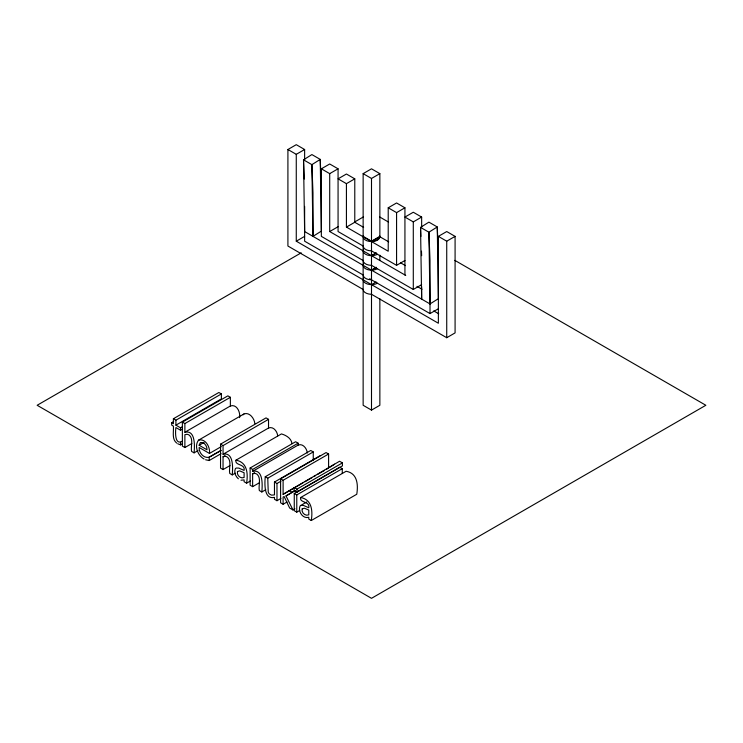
<?xml version="1.0" encoding="UTF-8"?>
<svg xmlns="http://www.w3.org/2000/svg" width="743" height="743" viewBox="0 0 743 743"><rect width="100%" height="100%" fill="white"/><g stroke="black" fill="none" stroke-linecap="round" stroke-linejoin="round"><path stroke-width="1.11" d="M199.133 445.252L200.359 442.54C204.297 441.518 207.241 446.32 207.018 449.803L199.133 445.252L204.074 442.391M254.84 423.631C254.44 418.606 249.527 411.817 243.983 413.944L198.492 440.2C193.951 446.171 197.889 455.673 204.084 459.035M243.147 414.808L243.983 413.944M300.915 505.37L300.07 506.011C297.627 511.138 302.875 519.255 308.782 517.249L308.782 519.078L311.28 520.518L356.761 494.253C358.284 484.863 357.559 473.207 346.117 471.266L300.627 497.531C299.16 503.057 310.258 501.079 308.782 507.757L303.506 505.444L300.915 505.37L306.84 501.943M326.614 469.195L328.592 468.053L328.592 454.019L283.111 480.284L283.111 494.318L339.579 461.236L342.43 462.889L342.43 465.889L296.949 492.154L294.089 490.501L294.089 487.501L296.949 489.145L342.43 462.889M329.437 467.505L334.489 464.189M321.347 187.691L320.242 159.401L311.884 164.649L312.989 236.376L321.347 231.119L320.242 159.401L311.884 154.572L303.525 159.829L304.63 231.547L430.011 303.933L438.37 298.686L437.265 226.959L428.906 222.138L420.547 227.386L421.652 299.113L421.652 286.538M376.144 267.239L371.5 270.155L376.144 267.471M294.934 508.797L292.956 509.939L285.999 495.915L295.092 490.538M304.63 149.51L296.271 154.33L296.271 241.196L438.37 323.242L438.37 236.376L446.729 231.547L455.087 236.376L455.087 332.892L446.729 337.721L371.5 294.284A8.359 4.83 0 0 1 363.141 289.464L287.912 246.026L287.912 149.51L296.271 144.681L304.63 149.51L304.63 159.931M421.652 284.634L413.294 289.464L371.5 265.335A8.359 4.83 0 0 1 363.141 260.505L321.347 236.376L321.347 168.81L329.706 163.989L338.065 168.81L338.065 231.547L363.141 246.026A8.359 4.83 0 0 0 371.5 250.855L396.576 265.325L404.935 260.505M321.347 168.81L329.706 173.639L338.065 168.81M379.859 298.723L379.859 405.279L371.5 410.108L363.141 405.279L363.141 173.639L371.5 168.81L379.859 173.639L379.859 236.748L388.71 241.856M354.782 178.84L346.424 174.011L338.065 178.84L346.424 183.66L354.782 178.84L354.782 222.268L363.633 227.377M363.141 173.639L371.5 178.459L379.859 173.639M296.271 241.196L304.63 236.376M329.706 173.639L329.706 231.547L338.065 226.726M301.212 252.824L37.15 405.279L371.5 598.319L705.85 405.279L454.837 260.366M354.43 222.101L363.466 216.882M346.424 183.66L346.424 227.098L354.782 222.268M346.424 227.098L388.217 251.227L388.217 207.789L396.576 202.969L404.935 207.789L404.935 274.984M388.217 207.789L396.576 212.619L404.935 207.789M371.5 241.196L379.859 236.376A8.359 4.83 0 0 1 371.5 241.196L363.141 236.376M363.429 235.503A8.359 4.83 0 0 0 371.5 241.577L379.859 236.748M421.652 217.067L413.294 212.247L404.935 217.067L413.294 221.897L421.652 217.067L421.652 227.377M371.5 284.634L376.144 281.95M438.37 236.376L446.729 241.196L455.087 236.376M176.769 443.116C171.531 439.159 173.908 431.544 173.388 426.101L171.698 425.126L171.698 422.721L173.388 423.705L173.388 418.755L218.879 392.49L221.386 393.939L221.386 398.889L175.905 425.154L175.905 420.204L221.386 393.939M171.698 422.721L173.676 421.578M191.805 443.552L184.877 447.546L182.369 446.097L182.369 422.126L227.86 395.861L230.367 397.31L230.367 405.984L184.877 432.25L184.877 423.566L230.367 397.31M175.905 425.154L180.521 427.819L182.499 426.677M182.499 441.128C174.41 445.986 175.404 431.051 175.905 427.55L180.521 430.216L182.499 429.073M177.744 443.766L180.521 444.871L182.499 443.729M369.642 278.736L430.011 313.592L438.37 308.763M184.877 447.546L184.877 434.692L186.827 434.311A6.055 3.492 60 0 1 189.595 435.417C193.598 439.54 190.524 446.441 191.583 451.41L194.09 452.858L198.047 450.574M229.968 465.582L223.049 469.576L220.541 468.127L220.541 444.156L266.022 417.891L268.529 419.34L268.529 428.014L223.049 454.279L223.049 445.605L268.529 419.34M220.903 450.434L209.034 457.279C203.517 458.477 198.836 452.673 199.133 447.472L209.461 453.434L221.33 446.58M209.034 457.279L221.052 450.518M205.588 459.778L209.182 460.53L221.052 453.676M223.049 469.576L223.049 456.731L225.027 455.589M238.364 478.798C235.587 476.43 233.729 472.167 235.392 468.666L236.237 468.034L238.828 468.099L244.103 470.412C245.58 463.734 234.482 465.722 235.949 460.186L281.439 433.921C286.12 435.24 291.312 438.314 291.99 443.59M223.049 456.731L224.99 456.351A6.055 3.492 60 0 1 227.767 457.447C231.76 461.579 228.686 468.471 229.745 473.449L232.253 474.898L235.215 473.18M259.548 482.662L252.629 486.656L250.122 485.207L250.122 467.997L295.612 441.741L298.119 443.19L298.119 445.094L252.629 471.359L252.629 469.446L298.119 443.19M252.629 486.656L252.629 473.811L254.608 472.669M241.001 480.21L244.103 479.904L244.103 481.733L246.602 483.173L250.549 480.897M280.928 498.432L276.972 500.708L274.464 499.268L274.464 497.355C263.468 500.03 264.74 482.439 265.251 476.737L310.741 450.472L313.249 451.92L313.249 460.632M265.251 476.737L267.759 478.186L313.249 451.92M267.759 478.186L268.242 492.117A2.731 1.579 60 0 0 269.718 494.169L271.539 495.144L274.464 494.903L274.464 482.049L319.945 455.793M287.067 501.971L283.111 504.256L280.594 502.807L280.594 478.836L326.084 452.571L328.592 454.019M252.629 473.811L254.57 473.43A6.055 3.492 60 0 1 257.347 474.536C261.341 478.659 258.267 485.55 259.326 490.529L261.833 491.977L265.79 489.693M274.464 482.049L276.972 483.498L280.928 481.213M283.111 494.318L302.884 482.894M304.862 481.761L311.781 477.758M313.76 476.616L315.738 475.474M317.716 474.331L324.645 470.338M285.999 495.915L294.906 490.77M299.735 510.432L296.773 512.141L294.265 510.701L294.265 493.482L339.755 467.226L342.263 468.675L342.263 473.263M294.265 493.482L296.773 494.931L342.263 468.675M198.492 440.2C205.495 437.989 210.408 447.351 209.461 453.434M230.367 405.984C236.85 403.765 240.574 412.356 239.58 417.659M184.877 432.25C195.901 429.584 194.582 447.147 194.09 452.858M268.529 428.014C273.331 426.018 277.455 431.581 277.659 435.927M223.049 454.279C234.064 451.623 232.754 469.177 232.253 474.898M298.119 445.094C302.912 443.097 307.035 448.661 307.249 453.007M252.629 471.359C263.654 468.703 262.335 486.256 261.833 491.977M235.949 460.186C247.391 462.127 248.116 473.783 246.602 483.173M300.627 497.531C312.069 499.472 312.794 511.128 311.28 520.518M287.912 149.51L296.271 154.33M379.534 216.882L388.57 222.101M329.706 231.547L405.734 275.439M416.972 286.334L421.987 289.231M433.754 310.927L438.741 313.806M182.369 422.126L184.877 423.566M220.541 444.156L223.049 445.605M280.594 478.836L283.111 480.284M173.388 418.755L175.905 420.204M250.122 467.997L252.629 469.446M289.008 490.454L292.129 492.256M292.956 509.939L289.659 508.036L284.095 496.519L283.111 497.058L283.111 504.256M400.514 262.771L405.427 265.613M438.37 255.248L437.265 226.959L428.906 232.215L430.011 303.933M420.9 236.441L420.547 227.386L428.906 232.215L430.011 260.505L430.011 313.592M421.476 251.153L421.652 255.676M304.277 179.063L303.525 159.829L311.884 164.649L312.989 192.939L312.989 236.376M446.729 241.196L446.729 337.721M413.294 221.897L413.294 289.464M396.576 212.619L396.576 265.325M379.859 255.146L379.859 260.505M371.5 178.459L371.5 410.108M304.63 206.405L304.63 241.196L363.141 274.984A8.359 4.83 0 0 0 371.5 279.805M296.949 489.145L296.949 492.154M296.773 494.931L296.773 512.141M276.972 483.498L276.972 500.708M209.182 457.372L209.182 460.53M180.521 427.819L180.521 430.216M180.521 442.271L180.521 444.871M377.407 254.264A8.359 4.83 0 0 1 367.321 255.035A8.359 4.83 0 0 1 363.429 249.602M377.407 283.222A8.359 4.83 0 0 1 367.321 283.984A8.359 4.83 0 0 1 363.429 278.56M377.407 268.743A8.359 4.83 0 0 1 367.321 269.514A8.359 4.83 0 0 1 363.429 264.081M379.571 235.503A8.359 4.83 0 0 1 371.5 241.577M237.491 471.573C236.46 475.176 240.583 479.124 244.103 477.498L244.103 472.724L239.636 470.848L237.491 471.573M302.169 508.918C301.138 512.521 305.262 516.469 308.782 514.843L308.782 510.06L304.314 508.193L302.169 508.918M376.144 252.991L371.5 255.676L376.144 253.001"/></g></svg>
